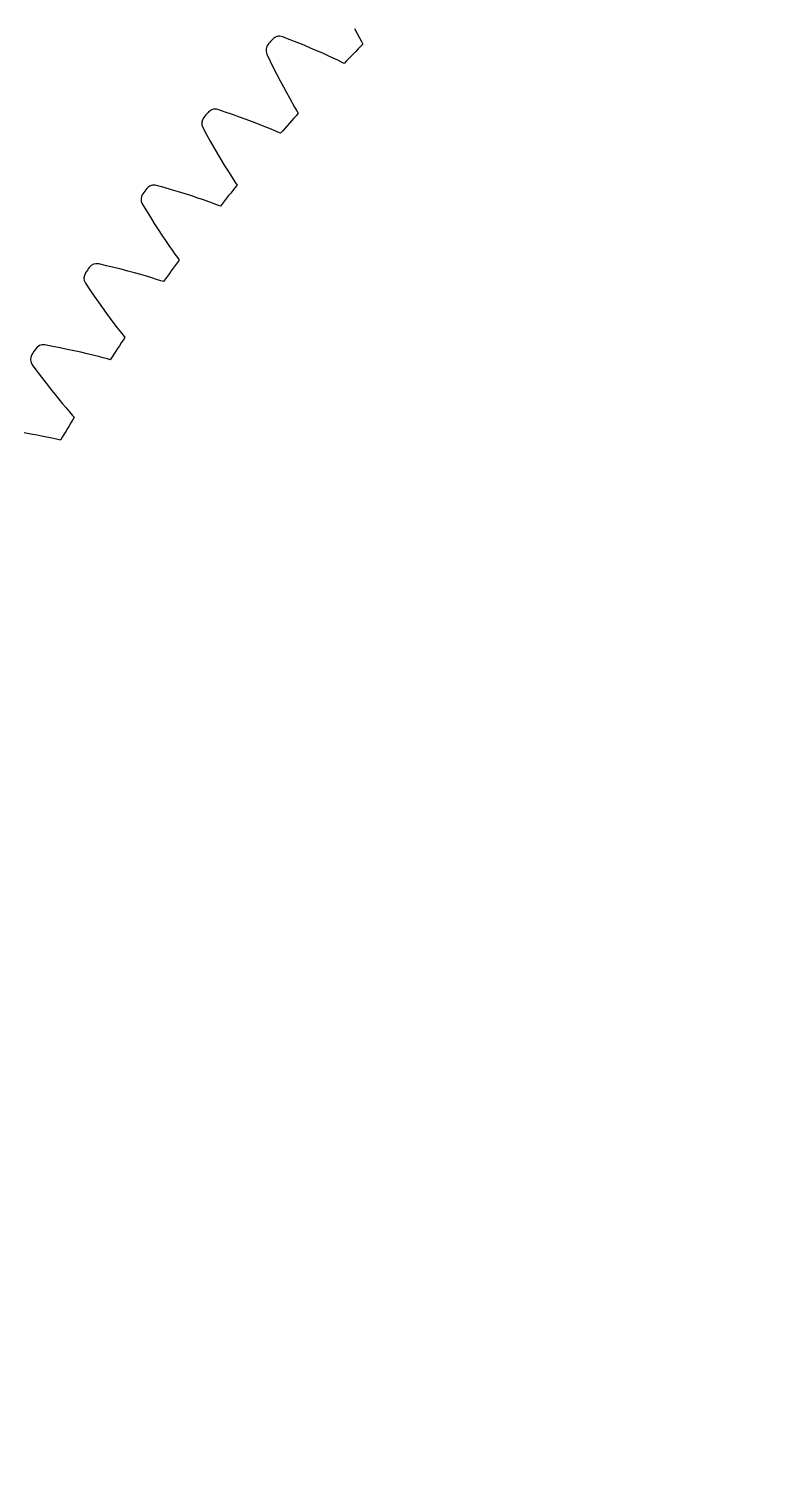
# Model space of a CAD drawing. Header units: millimetres. Extents: x -109 to 109, y -109 to 109.
# Drawn here: x -83.96 to -59.9, y -0.38 to 47.01 of the extents above; entities that cross this region are included whole.
import ezdxf

# ---------------------------------------------------------------- set-up
doc = ezdxf.new("R2010")
doc.units = ezdxf.units.MM

msp = doc.modelspace()

# ---------------------------------------------------------------- linework, layer by layer
at = {"layer": 'outer'}
msp.add_circle((0, 0), 108.759662, dxfattribs=at)
at = {"layer": 'thin_ring_internal'}
for p, q in [((-73.299942, 47.026259), (-73.217632, 46.863198)), ((-75.414857, 46.655996), (-75.65685, 46.749488)), ((-75.181213, 46.563811), (-75.414857, 46.655996)), ((-74.956899, 46.472715), (-75.181213, 46.563811)), ((-74.742435, 46.383153), (-74.956899, 46.472715)), ((-73.217632, 46.863198), (-73.142261, 46.71687)), ((-73.142261, 46.71687), (-73.076987, 46.592405)), ((-73.076987, 46.592405), (-73.031931, 46.507693)), ((-76.175203, 46.187098), (-76.062332, 45.953513)), ((-74.538474, 46.295655), (-74.742435, 46.383153)), ((-74.345874, 46.210871), (-74.538474, 46.295655)), ((-74.165806, 46.129631), (-74.345874, 46.210871)), ((-73.999972, 46.053062), (-74.165806, 46.129631)), ((-73.851102, 45.982843), (-73.999972, 46.053062)), ((-73.724435, 45.921953), (-73.851102, 45.982843)), ((-76.062332, 45.953513), (-75.951444, 45.728144)), ((-75.951444, 45.728144), (-75.842401, 45.511986)), ((-75.842401, 45.511986), (-75.735687, 45.305519)), ((-73.638202, 45.879881), (-73.724435, 45.921953)), ((-75.735687, 45.305519), (-75.631885, 45.109353)), ((-75.631885, 45.109353), (-75.531712, 44.92429)), ((-75.531712, 44.92429), (-75.436091, 44.751428)), ((-75.436091, 44.751428), (-75.346284, 44.592373)), ((-75.346284, 44.592373), (-75.264186, 44.44971)), ((-77.531489, 44.283168), (-77.777571, 44.3653)), ((-77.29381, 44.201953), (-77.531489, 44.283168)), ((-77.065501, 44.121393), (-77.29381, 44.201953)), ((-76.847101, 44.041906), (-77.065501, 44.121393)), ((-75.264186, 44.44971), (-75.193193, 44.328417)), ((-75.193193, 44.328417), (-75.144244, 44.245893)), ((-78.269196, 43.779403), (-78.14558, 43.551322)), ((-76.639291, 43.963992), (-76.847101, 44.041906)), ((-76.442955, 43.88826), (-76.639291, 43.963992)), ((-76.259302, 43.815486), (-76.442955, 43.88826)), ((-76.090085, 43.746715), (-76.259302, 43.815486)), ((-75.938109, 43.683499), (-76.090085, 43.746715)), ((-75.808747, 43.628568), (-75.938109, 43.683499)), ((-75.72065, 43.590553), (-75.808747, 43.628568)), ((-78.14558, 43.551322), (-78.024327, 43.331357)), ((-78.024327, 43.331357), (-77.905345, 43.120505)), ((-77.905345, 43.120505), (-77.789141, 42.919227)), ((-77.789141, 42.919227), (-77.676325, 42.728103)), ((-77.676325, 42.728103), (-77.56765, 42.5479)), ((-77.56765, 42.5479), (-77.46409, 42.379675)), ((-77.46409, 42.379675), (-77.36698, 42.22497)), ((-77.36698, 42.22497), (-77.278334, 42.086281)), ((-79.535433, 41.814433), (-79.785069, 41.885027)), ((-79.294232, 41.744364), (-79.535433, 41.814433)), ((-79.062423, 41.674513), (-79.294232, 41.744364)), ((-77.278334, 42.086281), (-77.201774, 41.968423)), ((-77.201774, 41.968423), (-77.149039, 41.888265)), ((-80.248903, 41.276892), (-80.11481, 41.054809)), ((-78.840561, 41.605274), (-79.062423, 41.674513)), ((-78.629351, 41.537112), (-78.840561, 41.605274)), ((-78.429704, 41.470597), (-78.629351, 41.537112)), ((-78.242864, 41.406446), (-78.429704, 41.470597)), ((-78.070631, 41.345623), (-78.242864, 41.406446)), ((-77.915879, 41.289545), (-78.070631, 41.345623)), ((-77.784101, 41.240693), (-77.915879, 41.289545)), ((-77.694331, 41.206818), (-77.784101, 41.240693)), ((-80.11481, 41.054809), (-79.983454, 40.840723)), ((-79.983454, 40.840723), (-79.854791, 40.635636)), ((-79.854791, 40.635636), (-79.729348, 40.439981)), ((-79.729348, 40.439981), (-79.607762, 40.254313)), ((-79.607762, 40.254313), (-79.490821, 40.079362)), ((-79.490821, 40.079362), (-79.379547, 39.916137)), ((-79.379547, 39.916137), (-79.275344, 39.766118)), ((-79.275344, 39.766118), (-79.180341, 39.631703)), ((-79.180341, 39.631703), (-79.098381, 39.517534)), ((-79.098381, 39.517534), (-79.041973, 39.439917)), ((-81.422348, 39.255137), (-81.674998, 39.31404)), ((-81.178149, 39.196366), (-81.422348, 39.255137)), ((-80.94334, 39.137376), (-81.178149, 39.196366)), ((-80.718498, 39.078533), (-80.94334, 39.137376)), ((-80.504345, 39.020273), (-80.718498, 39.078533)), ((-80.30182, 38.963118), (-80.504345, 39.020273)), ((-80.112198, 38.907729), (-80.30182, 38.963118)), ((-79.937321, 38.854985), (-80.112198, 38.907729)), ((-82.110037, 38.684984), (-81.965756, 38.46938)), ((-81.965756, 38.46938), (-81.824582, 38.261637)), ((-79.780127, 38.806168), (-79.937321, 38.854985)), ((-79.646219, 38.7635), (-79.780127, 38.806168)), ((-79.55497, 38.733838), (-79.646219, 38.7635)), ((-81.824582, 38.261637), (-81.686516, 38.062758)), ((-81.686516, 38.062758), (-81.552107, 37.873152)), ((-81.552107, 37.873152), (-81.422014, 37.693342)), ((-81.422014, 37.693342), (-81.29706, 37.524021)), ((-81.29706, 37.524021), (-81.178312, 37.366149)), ((-81.178312, 37.366149), (-81.067243, 37.221141)), ((-81.067243, 37.221141), (-80.966089, 37.091292)), ((-80.966089, 37.091292), (-80.878905, 36.98106)), ((-80.878905, 36.98106), (-80.818948, 36.906151)), ((-83.188148, 36.610824), (-83.443265, 36.657908)), ((-82.941479, 36.563478), (-83.188148, 36.610824)), ((-82.70418, 36.515476), (-82.941479, 36.563478)), ((-82.476843, 36.467158), (-82.70418, 36.515476)), ((-82.260212, 36.418924), (-82.476843, 36.467158)), ((-82.055247, 36.371254), (-82.260212, 36.418924)), ((-81.863253, 36.324747), (-82.055247, 36.371254)), ((-81.686112, 36.280196), (-81.863253, 36.324747)), ((-81.526817, 36.238746), (-81.686112, 36.280196)), ((-81.391069, 36.202353), (-81.526817, 36.238746)), ((-81.298538, 36.176969), (-81.391069, 36.202353)), ((-83.848565, 36.009293), (-83.69441, 35.800635)), ((-83.69441, 35.800635), (-83.543723, 35.599685)), ((-83.543723, 35.599685), (-83.396554, 35.407445)), ((-83.396554, 35.407445), (-83.253469, 35.224298)), ((-83.253469, 35.224298), (-83.115151, 35.050735)), ((-83.115151, 35.050735), (-82.982455, 34.887411)), ((-82.982455, 34.887411), (-82.85649, 34.735235)), ((-82.85649, 34.735235), (-82.738795, 34.595551)), ((-82.738795, 34.595551), (-82.631709, 34.470549)), ((-82.631709, 34.470549), (-82.539491, 34.364492)), ((-82.539491, 34.364492), (-82.476114, 34.292455)), ((-83.893148, 33.7387), (-84.11179, 33.776803)), ((-83.686188, 33.700617), (-83.893148, 33.7387)), ((-83.492238, 33.663093), (-83.686188, 33.700617)), ((-83.313216, 33.626833), (-83.492238, 33.663093)), ((-83.152165, 33.592838), (-83.313216, 33.626833)), ((-83.014871, 33.562801), (-83.152165, 33.592838)), ((-82.92126, 33.541749), (-83.014871, 33.562801))]:
    msp.add_line(p, q, dxfattribs=at)
for centre, radius, start, end in [((-75.903087, 46.313404), 0.3, 137.421325, 204.898807), ((-25.5, 0), 68.75, 137.245341, 137.421325), ((-75.760598, 46.467998), 0.3, 69.767859, 137.245341), ((-25.5, 0), 66.5, 135.624016, 136.375984), ((-78.003251, 43.918232), 0.3, 140.087992, 207.565474), ((-25.5, 0), 68.75, 139.912008, 140.087992), ((-77.868109, 44.079288), 0.3, 72.434526, 139.912008), ((-25.5, 0), 66.5, 138.290682, 139.042651), ((-25.5, 0), 68.75, 142.578675, 142.754659), ((-79.862203, 41.595112), 0.3, 75.101193, 142.578675), ((-25.5, 0), 66.5, 140.957349, 141.709318), ((-79.989706, 41.427943), 0.3, 142.754659, 210.232141), ((-25.5, 0), 66.5, 143.624016, 144.375984), ((-81.858147, 38.847931), 0.3, 145.421325, 212.898807), ((-25.5, 0), 68.75, 145.245341, 145.421325), ((-81.73856, 39.020851), 0.3, 77.767859, 145.245341), ((-25.5, 0), 68.75, 147.912008, 148.087992), ((-83.493118, 36.362079), 0.3, 80.434526, 147.912008), ((-25.5, 0), 66.5, 146.290682, 147.042651), ((-83.60453, 36.183782), 0.3, 148.087992, 215.565474), ((-25.5, 0), 66.5, 148.957349, 149.709318)]:
    msp.add_arc(centre, radius, start, end, dxfattribs=at)

doc.saveas('drawing.dxf')
